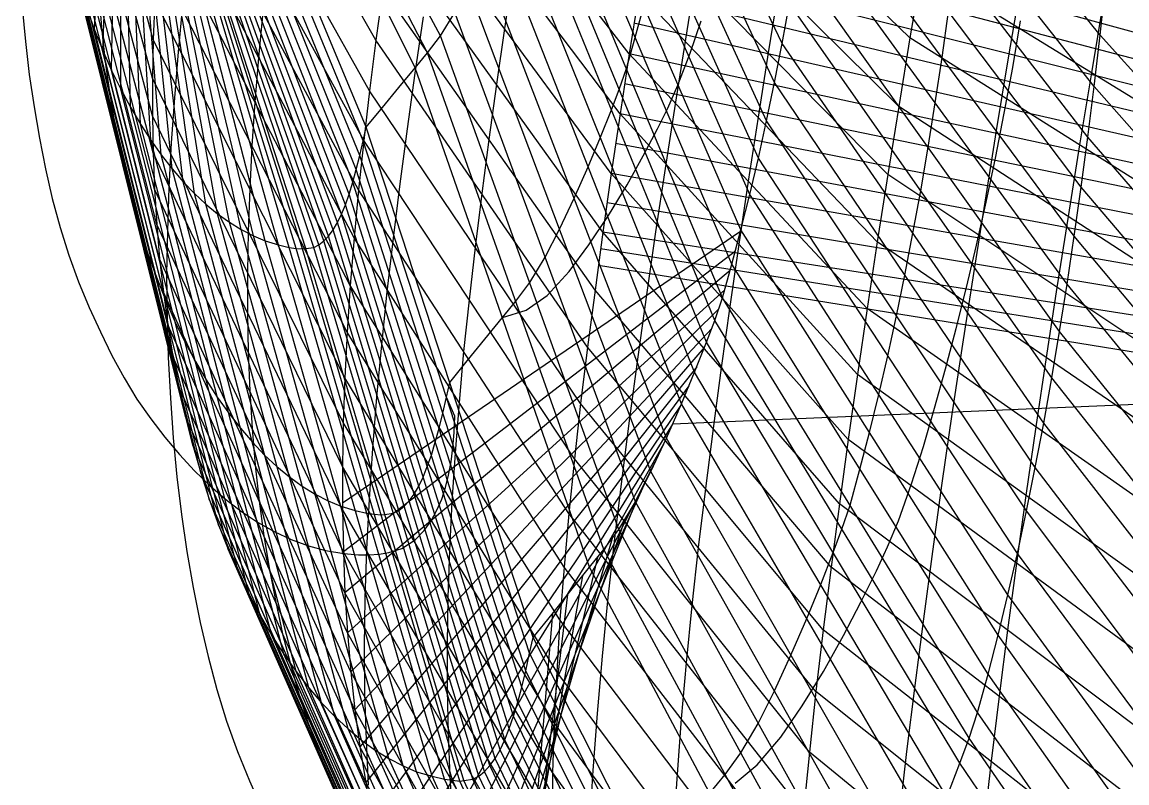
# Model space of a CAD drawing. Extents: x -530 to 530, y -2 to 255.
# Drawn here: x -528.98 to -499.99, y 137.28 to 157.24 of the extents above; entities that cross this region are included whole.
import ezdxf

# ---------------------------------------------------------------- set-up
doc = ezdxf.new("R2010")
doc.units = 0
doc.header["$MEASUREMENT"] = 0
doc.layers.add('default', color=7, linetype='Continuous')

msp = doc.modelspace()

# ---------------------------------------------------------------- linework, layer by layer
at = {"layer": 'default', "color": 3, "linetype": 'Continuous'}
for p, q in [((-517.995, 156.885, 304.155), (-526.211, 172.112, 319.959)), ((-518.335, 156.438, 304.079), (-526.257, 171.739, 319.975)), ((-518.662, 156.046, 304.002), (-526.297, 171.409, 319.99)), ((-509.03, 156.682, 292.472), (-514.264, 167.709, 304.527)), ((-509.231, 155.657, 292.476), (-514.44, 166.838, 304.538)), ((-509.44, 154.655, 292.476), (-514.623, 165.987, 304.545)), ((-500.691, 156.899, 279.878), (-507.687, 165.636, 292.277)), ((-509.655, 153.677, 292.471), (-514.811, 165.156, 304.549)), ((-500.849, 155.55, 279.915), (-507.831, 164.449, 292.316)), ((-509.88, 152.722, 292.461), (-515.007, 164.345, 304.548)), ((-510.112, 151.792, 292.446), (-515.21, 163.555, 304.544)), ((-501.014, 154.22, 279.947), (-507.981, 163.28, 292.351)), ((-510.351, 150.887, 292.426), (-515.418, 162.787, 304.536)), ((-501.187, 152.912, 279.974), (-508.139, 162.129, 292.382)), ((-510.598, 150.007, 292.402), (-515.634, 162.039, 304.524)), ((-510.801, 149.416, 292.371), (-515.81, 161.538, 304.506)), ((-511.021, 148.841, 292.333), (-516.001, 161.05, 304.482)), ((-501.367, 151.627, 279.996), (-508.303, 160.998, 292.408)), ((-511.33, 148.056, 292.278), (-516.27, 160.384, 304.446)), ((-485.304, 152.983, 252.238), (-512.399, 160.442, 256.312)), ((-501.556, 150.363, 280.013), (-508.474, 159.887, 292.431)), ((-511.674, 147.221, 292.213), (-516.57, 159.675, 304.403)), ((-485.319, 152.466, 252.27), (-512.535, 159.626, 256.308)), ((-512.07, 146.324, 292.133), (-516.914, 158.914, 304.35)), ((-500.691, 156.899, 279.878), (-500.464, 158.906, 279.819)), ((-485.335, 151.949, 252.302), (-512.665, 158.819, 256.306)), ((-501.752, 149.124, 280.025), (-508.652, 158.797, 292.449)), ((-512.481, 145.447, 292.046), (-517.271, 158.171, 304.292)), ((-485.35, 151.433, 252.334), (-512.795, 158.012, 256.304)), ((-509.03, 156.682, 292.472), (-508.837, 157.729, 292.463)), ((-501.956, 147.909, 280.031), (-508.837, 157.729, 292.463)), ((-517.995, 156.885, 304.155), (-517.619, 157.496, 304.231)), ((-512.882, 144.651, 291.956), (-517.619, 157.496, 304.231)), ((-485.368, 150.916, 252.364), (-512.92, 157.213, 256.304)), ((-518.335, 156.438, 304.079), (-517.995, 156.885, 304.155)), ((-513.315, 143.93, 291.849), (-517.995, 156.885, 304.155)), ((-500.849, 155.55, 279.915), (-500.691, 156.899, 279.878)), ((-493.538, 148.97, 266.684), (-500.691, 156.899, 279.878)), ((-509.231, 155.657, 292.476), (-509.03, 156.682, 292.472)), ((-502.169, 146.718, 280.032), (-509.03, 156.682, 292.472)), ((-518.662, 156.046, 304.002), (-518.335, 156.438, 304.079)), ((-513.707, 143.402, 291.741), (-518.335, 156.438, 304.079)), ((-485.389, 150.399, 252.393), (-513.045, 156.414, 256.304)), ((-514.085, 142.939, 291.634), (-518.662, 156.046, 304.002)), ((-485.411, 149.883, 252.421), (-513.166, 155.625, 256.306)), ((-509.44, 154.655, 292.476), (-509.231, 155.657, 292.476)), ((-502.391, 145.553, 280.026), (-509.231, 155.657, 292.476)), ((-501.014, 154.22, 279.947), (-500.849, 155.55, 279.915)), ((-493.708, 147.47, 266.716), (-500.849, 155.55, 279.915)), ((-485.432, 149.366, 252.45), (-513.286, 154.835, 256.307)), ((-509.655, 153.677, 292.471), (-509.44, 154.655, 292.476)), ((-502.621, 144.413, 280.015), (-509.44, 154.655, 292.476)), ((-485.453, 148.85, 252.478), (-513.401, 154.055, 256.311)), ((-501.187, 152.912, 279.974), (-501.014, 154.22, 279.947)), ((-493.885, 145.992, 266.744), (-501.014, 154.22, 279.947)), ((-509.88, 152.722, 292.461), (-509.655, 153.677, 292.471)), ((-502.859, 143.3, 279.998), (-509.655, 153.677, 292.471)), ((-485.474, 148.333, 252.507), (-513.516, 153.274, 256.315)), ((-501.367, 151.627, 279.996), (-501.187, 152.912, 279.974)), ((-494.071, 144.536, 266.765), (-501.187, 152.912, 279.974)), ((-485.496, 147.817, 252.535), (-513.625, 152.504, 256.321)), ((-510.112, 151.792, 292.446), (-509.88, 152.722, 292.461)), ((-503.107, 142.214, 279.975), (-509.88, 152.722, 292.461)), ((-485.528, 147.301, 252.557), (-513.734, 151.733, 256.326)), ((-510.351, 150.887, 292.426), (-510.112, 151.792, 292.446)), ((-503.364, 141.155, 279.946), (-510.112, 151.792, 292.446)), ((-501.556, 150.363, 280.013), (-501.367, 151.627, 279.996)), ((-494.265, 143.107, 266.78), (-501.367, 151.627, 279.996)), ((-485.57, 146.785, 252.574), (-513.794, 151.295, 256.331)), ((-485.612, 146.27, 252.59), (-513.854, 150.856, 256.335)), ((-510.598, 150.007, 292.402), (-510.351, 150.887, 292.426)), ((-503.628, 140.126, 279.911), (-510.351, 150.887, 292.426)), ((-501.752, 149.124, 280.025), (-501.556, 150.363, 280.013)), ((-494.467, 141.702, 266.789), (-501.556, 150.363, 280.013)), ((-510.801, 149.416, 292.371), (-510.598, 150.007, 292.402)), ((-503.902, 139.124, 279.87), (-510.598, 150.007, 292.402)), ((-511.021, 148.841, 292.333), (-510.801, 149.416, 292.371)), ((-504.126, 138.452, 279.825), (-510.801, 149.416, 292.371)), ((-501.956, 147.909, 280.031), (-501.752, 149.124, 280.025)), ((-494.678, 140.323, 266.791), (-501.752, 149.124, 280.025)), ((-511.33, 148.056, 292.278), (-511.021, 148.841, 292.333)), ((-504.37, 137.797, 279.77), (-511.021, 148.841, 292.333)), ((-511.674, 147.221, 292.213), (-511.33, 148.056, 292.278)), ((-504.713, 136.904, 279.69), (-511.33, 148.056, 292.278)), ((-502.169, 146.718, 280.032), (-501.956, 147.909, 280.031)), ((-494.898, 138.972, 266.787), (-501.956, 147.909, 280.031)), ((-512.07, 146.324, 292.133), (-511.674, 147.221, 292.213)), ((-505.094, 135.952, 279.598), (-511.674, 147.221, 292.213)), ((-502.391, 145.553, 280.026), (-502.169, 146.718, 280.032)), ((-495.127, 137.647, 266.776), (-502.169, 146.718, 280.032)), ((-512.481, 145.447, 292.046), (-512.07, 146.324, 292.133)), ((-505.534, 134.93, 279.486), (-512.07, 146.324, 292.133)), ((-502.621, 144.413, 280.015), (-502.391, 145.553, 280.026)), ((-495.367, 136.351, 266.758), (-502.391, 145.553, 280.026)), ((-512.882, 144.651, 291.956), (-512.481, 145.447, 292.046)), ((-505.99, 133.932, 279.365), (-512.481, 145.447, 292.046)), ((-513.315, 143.93, 291.849), (-512.882, 144.651, 291.956)), ((-506.434, 133.025, 279.242), (-512.882, 144.651, 291.956)), ((-502.859, 143.3, 279.998), (-502.621, 144.413, 280.015)), ((-495.615, 135.083, 266.733), (-502.621, 144.413, 280.015)), ((-513.707, 143.402, 291.741), (-513.315, 143.93, 291.849)), ((-506.915, 132.202, 279.096), (-513.315, 143.93, 291.849)), ((-514.085, 142.939, 291.634), (-513.707, 143.402, 291.741)), ((-507.351, 131.601, 278.953), (-513.707, 143.402, 291.741)), ((-503.107, 142.214, 279.975), (-502.859, 143.3, 279.998)), ((-495.871, 133.845, 266.702), (-502.859, 143.3, 279.998)), ((-507.771, 131.072, 278.811), (-514.085, 142.939, 291.634)), ((-503.364, 141.155, 279.946), (-503.107, 142.214, 279.975)), ((-496.139, 132.637, 266.662), (-503.107, 142.214, 279.975)), ((-503.628, 140.126, 279.911), (-503.364, 141.155, 279.946)), ((-496.416, 131.459, 266.616), (-503.364, 141.155, 279.946)), ((-503.902, 139.124, 279.87), (-503.628, 140.126, 279.911)), ((-496.701, 130.313, 266.563), (-503.628, 140.126, 279.911)), ((-504.126, 138.452, 279.825), (-503.902, 139.124, 279.87)), ((-496.997, 129.198, 266.502), (-503.902, 139.124, 279.87)), ((-504.37, 137.797, 279.77), (-504.126, 138.452, 279.825)), ((-497.239, 128.45, 266.439), (-504.126, 138.452, 279.825)), ((-504.713, 136.904, 279.69), (-504.37, 137.797, 279.77)), ((-497.502, 127.72, 266.364), (-504.37, 137.797, 279.77))]:
    msp.add_line(p, q, dxfattribs=at)
at = {"layer": 'default', "color": 5, "linetype": 'Continuous'}
for p, q in [((-527.077, 157.044, 301.162), (-526.261, 171.703, 319.977)), ((-526.858, 156.498, 301.277), (-526.312, 171.284, 319.995)), ((-526.627, 155.977, 301.394), (-526.361, 170.885, 320.013)), ((-526.384, 155.481, 301.512), (-526.407, 170.507, 320.03)), ((-526.132, 155.01, 301.632), (-526.45, 170.149, 320.046)), ((-525.87, 154.566, 301.753), (-526.491, 169.813, 320.061)), ((-520.026, 154.131, 303.706), (-526.491, 169.813, 320.061)), ((-525.6, 154.148, 301.875), (-526.53, 169.498, 320.074)), ((-520.115, 153.739, 303.707), (-526.53, 169.498, 320.074)), ((-525.322, 153.756, 301.997), (-526.566, 169.205, 320.087)), ((-520.206, 153.375, 303.706), (-526.566, 169.205, 320.087)), ((-525.038, 153.392, 302.119), (-526.599, 168.933, 320.1)), ((-520.299, 153.039, 303.702), (-526.599, 168.933, 320.1)), ((-524.451, 152.747, 302.362), (-526.657, 168.458, 320.121)), ((-520.493, 152.452, 303.685), (-526.657, 168.458, 320.121)), ((-524.747, 153.055, 302.241), (-526.629, 168.684, 320.111)), ((-520.395, 152.731, 303.695), (-526.629, 168.684, 320.111)), ((-524.15, 152.467, 302.483), (-526.682, 168.254, 320.13)), ((-520.596, 152.202, 303.671), (-526.682, 168.254, 320.13)), ((-525.534, 156.789, 286.194), (-528.53, 167.889, 299.831)), ((-523.535, 151.993, 302.722), (-526.723, 167.915, 320.145)), ((-520.815, 151.79, 303.631), (-526.723, 167.915, 320.145)), ((-523.845, 152.215, 302.603), (-526.704, 168.073, 320.138)), ((-520.703, 151.981, 303.653), (-526.704, 168.073, 320.138)), ((-522.6, 151.504, 303.068), (-526.763, 167.584, 320.159)), ((-521.186, 151.399, 303.54), (-526.763, 167.584, 320.159)), ((-522.903, 151.636, 302.958), (-526.753, 167.67, 320.155)), ((-521.056, 151.499, 303.575), (-526.753, 167.67, 320.155)), ((-523.224, 151.8, 302.84), (-526.739, 167.781, 320.151)), ((-520.933, 151.629, 303.605), (-526.739, 167.781, 320.151)), ((-521.787, 151.306, 303.35), (-526.777, 167.475, 320.164)), ((-521.619, 151.29, 303.407), (-526.777, 167.472, 320.164)), ((-521.965, 151.332, 303.29), (-526.776, 167.485, 320.164)), ((-521.526, 151.299, 303.437), (-526.776, 167.485, 320.164)), ((-522.247, 151.4, 303.192), (-526.771, 167.522, 320.162)), ((-521.324, 151.331, 303.5), (-526.771, 167.522, 320.162)), ((-525.555, 155.773, 286.266), (-528.55, 167.025, 299.892)), ((-525.556, 154.78, 286.344), (-528.553, 166.181, 299.958)), ((-519.69, 156.772, 271.575), (-524.748, 165.623, 285.797)), ((-525.538, 153.809, 286.427), (-528.539, 165.354, 300.028)), ((-525.501, 152.86, 286.516), (-528.509, 164.547, 300.101)), ((-519.859, 155.443, 271.606), (-524.902, 164.454, 285.831)), ((-525.444, 151.935, 286.611), (-528.462, 163.759, 300.179)), ((-513.045, 156.414, 256.304), (-518.675, 163.697, 271.475)), ((-520.012, 154.134, 271.642), (-525.041, 163.302, 285.869)), ((-525.366, 151.031, 286.711), (-528.397, 162.991, 300.26)), ((-505.678, 156.835, 240.318), (-511.984, 162.905, 256.326)), ((-525.269, 150.153, 286.817), (-528.315, 162.243, 300.346)), ((-520.149, 152.845, 271.683), (-525.166, 162.169, 285.911)), ((-513.286, 154.835, 256.307), (-518.899, 162.277, 271.489)), ((-525.153, 149.3, 286.929), (-528.216, 161.517, 300.436)), ((-505.974, 155.031, 240.292), (-512.264, 161.258, 256.316)), ((-520.266, 151.578, 271.731), (-525.274, 161.054, 285.957)), ((-525.017, 148.471, 287.046), (-528.1, 160.811, 300.53)), ((-513.516, 153.274, 256.315), (-519.112, 160.874, 271.506)), ((-524.862, 147.667, 287.168), (-527.968, 160.127, 300.627)), ((-520.366, 150.332, 271.786), (-525.366, 159.958, 286.009)), ((-524.688, 146.89, 287.295), (-527.82, 159.464, 300.728)), ((-513.734, 151.733, 256.326), (-519.315, 159.488, 271.526)), ((-506.26, 153.245, 240.269), (-512.535, 159.626, 256.308)), ((-520.446, 149.108, 271.847), (-525.439, 158.881, 286.066)), ((-524.497, 146.139, 287.427), (-527.655, 158.824, 300.832)), ((-505.373, 158.656, 240.349), (-505.678, 156.835, 240.318)), ((-496.464, 153.172, 224.626), (-505.373, 158.656, 240.349)), ((-524.288, 145.415, 287.563), (-527.476, 158.207, 300.939)), ((-519.508, 158.12, 271.549), (-519.69, 156.772, 271.575)), ((-513.942, 150.212, 256.342), (-519.508, 158.12, 271.549)), ((-512.795, 158.012, 256.304), (-513.045, 156.414, 256.304)), ((-506.535, 151.477, 240.251), (-512.795, 158.012, 256.304)), ((-525.496, 157.824, 286.127), (-525.534, 156.789, 286.194)), ((-520.508, 147.907, 271.914), (-525.496, 157.824, 286.127)), ((-527.283, 157.614, 301.049), (-527.077, 157.044, 301.162)), ((-524.063, 144.719, 287.704), (-527.283, 157.614, 301.049)), ((-527.077, 157.044, 301.162), (-526.858, 156.498, 301.277)), ((-523.823, 144.05, 287.848), (-527.077, 157.044, 301.162)), ((-505.678, 156.835, 240.318), (-505.974, 155.031, 240.292)), ((-496.781, 151.203, 224.574), (-505.678, 156.835, 240.318)), ((-525.534, 156.789, 286.194), (-525.555, 155.773, 286.266)), ((-520.548, 146.731, 271.989), (-525.534, 156.789, 286.194)), ((-519.69, 156.772, 271.575), (-519.859, 155.443, 271.606)), ((-514.137, 148.713, 256.362), (-519.69, 156.772, 271.575)), ((-526.858, 156.498, 301.277), (-526.627, 155.977, 301.394)), ((-523.567, 143.41, 287.995), (-526.858, 156.498, 301.277)), ((-513.045, 156.414, 256.304), (-513.286, 154.835, 256.307)), ((-506.8, 149.727, 240.238), (-513.045, 156.414, 256.304)), ((-526.627, 155.977, 301.394), (-526.384, 155.481, 301.512)), ((-523.298, 142.799, 288.145), (-526.627, 155.977, 301.394)), ((-525.555, 155.773, 286.266), (-525.556, 154.78, 286.344)), ((-520.569, 145.577, 272.071), (-525.555, 155.773, 286.266)), ((-526.384, 155.481, 301.512), (-526.132, 155.01, 301.632)), ((-523.017, 142.218, 288.298), (-526.384, 155.481, 301.512)), ((-519.859, 155.443, 271.606), (-520.012, 154.134, 271.642)), ((-514.319, 147.235, 256.387), (-519.859, 155.443, 271.606)), ((-526.132, 155.01, 301.632), (-525.87, 154.566, 301.753)), ((-522.724, 141.666, 288.453), (-526.132, 155.01, 301.632)), ((-513.286, 154.835, 256.307), (-513.516, 153.274, 256.315)), ((-507.055, 147.999, 240.229), (-513.286, 154.835, 256.307)), ((-505.974, 155.031, 240.292), (-506.26, 153.245, 240.269)), ((-497.089, 149.251, 224.527), (-505.974, 155.031, 240.292)), ((-525.87, 154.566, 301.753), (-525.6, 154.148, 301.875)), ((-522.42, 141.146, 288.609), (-525.87, 154.566, 301.753)), ((-525.556, 154.78, 286.344), (-525.538, 153.809, 286.427)), ((-520.568, 144.449, 272.16), (-525.556, 154.78, 286.344)), ((-520.026, 154.131, 303.706), (-519.944, 154.483, 303.705)), ((-525.6, 154.148, 301.875), (-525.322, 153.756, 301.997)), ((-522.106, 140.657, 288.767), (-525.6, 154.148, 301.875)), ((-520.012, 154.134, 271.642), (-520.149, 152.845, 271.683)), ((-520.115, 153.739, 303.707), (-520.026, 154.131, 303.706)), ((-515.657, 140.677, 291.215), (-520.026, 154.131, 303.706)), ((-514.483, 145.779, 256.419), (-520.012, 154.134, 271.642)), ((-525.538, 153.809, 286.427), (-525.501, 152.86, 286.516)), ((-520.546, 143.345, 272.256), (-525.538, 153.809, 286.427)), ((-525.322, 153.756, 301.997), (-525.038, 153.392, 302.119)), ((-521.783, 140.198, 288.925), (-525.322, 153.756, 301.997)), ((-520.206, 153.375, 303.706), (-520.115, 153.739, 303.707)), ((-515.759, 140.217, 291.212), (-520.115, 153.739, 303.707)), ((-525.038, 153.392, 302.119), (-524.747, 153.055, 302.241)), ((-521.454, 139.772, 289.084), (-525.038, 153.392, 302.119)), ((-520.299, 153.039, 303.702), (-520.206, 153.375, 303.706)), ((-515.863, 139.788, 291.207), (-520.206, 153.375, 303.706)), ((-513.516, 153.274, 256.315), (-513.734, 151.733, 256.326)), ((-507.298, 146.29, 240.225), (-513.516, 153.274, 256.315)), ((-506.26, 153.245, 240.269), (-506.535, 151.477, 240.251)), ((-497.386, 147.319, 224.485), (-506.26, 153.245, 240.269)), ((-525.501, 152.86, 286.516), (-525.444, 151.935, 286.611)), ((-520.503, 142.267, 272.36), (-525.501, 152.86, 286.516)), ((-524.747, 153.055, 302.241), (-524.451, 152.747, 302.362)), ((-521.116, 139.378, 289.244), (-524.747, 153.055, 302.241)), ((-520.395, 152.731, 303.695), (-520.299, 153.039, 303.702)), ((-515.97, 139.392, 291.197), (-520.299, 153.039, 303.702)), ((-520.149, 152.845, 271.683), (-520.266, 151.578, 271.731)), ((-514.63, 144.346, 256.458), (-520.149, 152.845, 271.683)), ((-524.451, 152.747, 302.362), (-524.15, 152.467, 302.483)), ((-520.772, 139.018, 289.402), (-524.451, 152.747, 302.362)), ((-520.493, 152.452, 303.685), (-520.395, 152.731, 303.695)), ((-516.08, 139.029, 291.184), (-520.395, 152.731, 303.695)), ((-524.15, 152.467, 302.483), (-523.845, 152.215, 302.603)), ((-520.423, 138.691, 289.561), (-524.15, 152.467, 302.483)), ((-523.845, 152.215, 302.603), (-523.535, 151.993, 302.722)), ((-520.069, 138.397, 289.718), (-523.845, 152.215, 302.603)), ((-520.703, 151.981, 303.653), (-520.596, 152.202, 303.671)), ((-520.596, 152.202, 303.671), (-520.493, 152.452, 303.685)), ((-516.311, 138.406, 291.146), (-520.596, 152.202, 303.671)), ((-516.193, 138.701, 291.167), (-520.493, 152.452, 303.685)), ((-525.444, 151.935, 286.611), (-525.366, 151.031, 286.711)), ((-520.438, 141.217, 272.471), (-525.444, 151.935, 286.611)), ((-523.535, 151.993, 302.722), (-523.224, 151.8, 302.84)), ((-519.711, 138.138, 289.875), (-523.535, 151.993, 302.722)), ((-520.815, 151.79, 303.631), (-520.703, 151.981, 303.653)), ((-516.434, 138.145, 291.119), (-520.703, 151.981, 303.653)), ((-523.224, 151.8, 302.84), (-522.903, 151.636, 302.958)), ((-519.35, 137.913, 290.03), (-523.224, 151.8, 302.84)), ((-522.903, 151.636, 302.958), (-522.6, 151.504, 303.068)), ((-518.979, 137.724, 290.186), (-522.903, 151.636, 302.958)), ((-521.056, 151.499, 303.575), (-520.933, 151.629, 303.605)), ((-520.933, 151.629, 303.605), (-520.815, 151.79, 303.631)), ((-516.699, 137.73, 291.051), (-520.933, 151.629, 303.605)), ((-516.563, 137.92, 291.088), (-520.815, 151.79, 303.631)), ((-513.734, 151.733, 256.326), (-513.942, 150.212, 256.342)), ((-507.528, 144.603, 240.226), (-513.734, 151.733, 256.326)), ((-522.6, 151.504, 303.068), (-522.247, 151.4, 303.192)), ((-518.627, 137.571, 290.331), (-522.6, 151.504, 303.068)), ((-522.247, 151.4, 303.192), (-521.965, 151.332, 303.29)), ((-518.219, 137.451, 290.496), (-522.247, 151.4, 303.192)), ((-521.965, 151.332, 303.29), (-521.787, 151.306, 303.35)), ((-517.892, 137.373, 290.626), (-521.965, 151.332, 303.29)), ((-521.526, 151.299, 303.437), (-521.324, 151.331, 303.5)), ((-521.324, 151.331, 303.5), (-521.186, 151.399, 303.54)), ((-517.151, 137.377, 290.907), (-521.324, 151.331, 303.5)), ((-521.186, 151.399, 303.54), (-521.056, 151.499, 303.575)), ((-516.991, 137.457, 290.962), (-521.186, 151.399, 303.54)), ((-516.842, 137.576, 291.009), (-521.056, 151.499, 303.575)), ((-520.266, 151.578, 271.731), (-520.366, 150.332, 271.786)), ((-514.756, 142.938, 256.505), (-520.266, 151.578, 271.731)), ((-506.535, 151.477, 240.251), (-506.8, 149.727, 240.238)), ((-497.673, 145.406, 224.448), (-506.535, 151.477, 240.251)), ((-521.787, 151.306, 303.35), (-521.619, 151.29, 303.407)), ((-517.686, 137.344, 290.707), (-521.787, 151.306, 303.35)), ((-521.619, 151.29, 303.407), (-521.526, 151.299, 303.437)), ((-517.492, 137.326, 290.782), (-521.619, 151.29, 303.407)), ((-517.384, 137.337, 290.822), (-521.526, 151.299, 303.437)), ((-525.366, 151.031, 286.711), (-525.269, 150.153, 286.817)), ((-520.35, 140.191, 272.59), (-525.366, 151.031, 286.711)), ((-520.366, 150.332, 271.786), (-520.446, 149.108, 271.847)), ((-514.862, 141.552, 256.561), (-520.366, 150.332, 271.786)), ((-513.942, 150.212, 256.342), (-514.137, 148.713, 256.362)), ((-507.748, 142.937, 240.232), (-513.942, 150.212, 256.342)), ((-525.269, 150.153, 286.817), (-525.153, 149.3, 286.929)), ((-520.24, 139.194, 272.717), (-525.269, 150.153, 286.817)), ((-506.8, 149.727, 240.238), (-507.055, 147.999, 240.229)), ((-497.948, 143.513, 224.418), (-506.8, 149.727, 240.238)), ((-525.153, 149.3, 286.929), (-525.017, 148.471, 287.046)), ((-520.109, 138.225, 272.85), (-525.153, 149.3, 286.929)), ((-520.446, 149.108, 271.847), (-520.508, 147.907, 271.914)), ((-514.947, 140.192, 256.625), (-520.446, 149.108, 271.847)), ((-525.017, 148.471, 287.046), (-524.862, 147.667, 287.168)), ((-519.956, 137.284, 272.991), (-525.017, 148.471, 287.046)), ((-514.137, 148.713, 256.362), (-514.319, 147.235, 256.387)), ((-507.954, 141.295, 240.244), (-514.137, 148.713, 256.362)), ((-520.508, 147.907, 271.914), (-520.548, 146.731, 271.989)), ((-515.013, 138.857, 256.697), (-520.508, 147.907, 271.914)), ((-507.055, 147.999, 240.229), (-507.298, 146.29, 240.225)), ((-498.213, 141.643, 224.392), (-507.055, 147.999, 240.229)), ((-524.862, 147.667, 287.168), (-524.688, 146.89, 287.295)), ((-519.781, 136.373, 273.139), (-524.862, 147.667, 287.168)), ((-514.319, 147.235, 256.387), (-514.483, 145.779, 256.419)), ((-508.145, 139.677, 240.262), (-514.319, 147.235, 256.387)), ((-524.688, 146.89, 287.295), (-524.497, 146.139, 287.427)), ((-519.587, 135.491, 273.294), (-524.688, 146.89, 287.295)), ((-520.548, 146.731, 271.989), (-520.569, 145.577, 272.071)), ((-515.055, 137.549, 256.779), (-520.548, 146.731, 271.989)), ((-524.497, 146.139, 287.427), (-524.288, 145.415, 287.563)), ((-519.371, 134.639, 273.455), (-524.497, 146.139, 287.427)), ((-507.298, 146.29, 240.225), (-507.528, 144.603, 240.226)), ((-498.465, 139.794, 224.373), (-507.298, 146.29, 240.225)), ((-520.569, 145.577, 272.071), (-520.568, 144.449, 272.16)), ((-515.076, 136.267, 256.869), (-520.569, 145.577, 272.071)), ((-514.483, 145.779, 256.419), (-514.63, 144.346, 256.458)), ((-508.318, 138.084, 240.288), (-514.483, 145.779, 256.419)), ((-524.288, 145.415, 287.563), (-524.063, 144.719, 287.704)), ((-519.137, 133.817, 273.622), (-524.288, 145.415, 287.563)), ((-524.063, 144.719, 287.704), (-523.823, 144.05, 287.848)), ((-518.886, 133.028, 273.794), (-524.063, 144.719, 287.704)), ((-520.568, 144.449, 272.16), (-520.546, 143.345, 272.256)), ((-515.074, 135.013, 256.969), (-520.568, 144.449, 272.16)), ((-507.528, 144.603, 240.226), (-507.748, 142.937, 240.232)), ((-498.705, 137.97, 224.36), (-507.528, 144.603, 240.226)), ((-514.63, 144.346, 256.458), (-514.756, 142.938, 256.505)), ((-508.473, 136.515, 240.324), (-514.63, 144.346, 256.458)), ((-523.823, 144.05, 287.848), (-523.567, 143.41, 287.995)), ((-518.617, 132.27, 273.971), (-523.823, 144.05, 287.848)), ((-523.567, 143.41, 287.995), (-523.298, 142.799, 288.145)), ((-518.331, 131.545, 274.153), (-523.567, 143.41, 287.995)), ((-520.546, 143.345, 272.256), (-520.503, 142.267, 272.36)), ((-515.049, 133.787, 257.078), (-520.546, 143.345, 272.256)), ((-514.756, 142.938, 256.505), (-514.862, 141.552, 256.561)), ((-508.606, 134.974, 240.369), (-514.756, 142.938, 256.505)), ((-507.748, 142.937, 240.232), (-507.954, 141.295, 240.244)), ((-498.933, 136.167, 224.353), (-507.748, 142.937, 240.232)), ((-523.298, 142.799, 288.145), (-523.017, 142.218, 288.298)), ((-518.031, 130.852, 274.339), (-523.298, 142.799, 288.145)), ((-523.017, 142.218, 288.298), (-522.724, 141.666, 288.453)), ((-517.716, 130.194, 274.529), (-523.017, 142.218, 288.298)), ((-520.503, 142.267, 272.36), (-520.438, 141.217, 272.471)), ((-515.001, 132.59, 257.196), (-520.503, 142.267, 272.36)), ((-522.724, 141.666, 288.453), (-522.42, 141.146, 288.609)), ((-517.388, 129.569, 274.721), (-522.724, 141.666, 288.453)), ((-514.862, 141.552, 256.561), (-514.947, 140.192, 256.625)), ((-508.718, 133.457, 240.425), (-514.862, 141.552, 256.561)), ((-520.438, 141.217, 272.471), (-520.35, 140.191, 272.59)), ((-514.928, 131.422, 257.324), (-520.438, 141.217, 272.471)), ((-507.954, 141.295, 240.244), (-508.145, 139.677, 240.262)), ((-499.147, 134.392, 224.353), (-507.954, 141.295, 240.244)), ((-522.42, 141.146, 288.609), (-522.106, 140.657, 288.767)), ((-517.049, 128.98, 274.916), (-522.42, 141.146, 288.609)), ((-515.657, 140.677, 291.215), (-515.563, 141.092, 291.218)), ((-522.106, 140.657, 288.767), (-521.783, 140.198, 288.925)), ((-516.698, 128.426, 275.113), (-522.106, 140.657, 288.767)), ((-515.759, 140.217, 291.212), (-515.657, 140.677, 291.215)), ((-509.517, 128.492, 278.25), (-515.657, 140.677, 291.215)), ((-521.783, 140.198, 288.925), (-521.454, 139.772, 289.084)), ((-516.338, 127.908, 275.311), (-521.783, 140.198, 288.925)), ((-520.35, 140.191, 272.59), (-520.24, 139.194, 272.717)), ((-514.831, 130.283, 257.462), (-520.35, 140.191, 272.59)), ((-515.863, 139.788, 291.207), (-515.759, 140.217, 291.212)), ((-509.63, 127.968, 278.242), (-515.759, 140.217, 291.212)), ((-514.947, 140.192, 256.625), (-515.013, 138.857, 256.697)), ((-508.807, 131.968, 240.491), (-514.947, 140.192, 256.625)), ((-521.454, 139.772, 289.084), (-521.116, 139.378, 289.244)), ((-515.97, 127.425, 275.51), (-521.454, 139.772, 289.084)), ((-515.97, 139.392, 291.197), (-515.863, 139.788, 291.207)), ((-509.744, 127.48, 278.23), (-515.863, 139.788, 291.207)), ((-508.145, 139.677, 240.262), (-508.318, 138.084, 240.288)), ((-499.346, 132.642, 224.361), (-508.145, 139.677, 240.262)), ((-521.116, 139.378, 289.244), (-520.772, 139.018, 289.402)), ((-515.593, 126.98, 275.71), (-521.116, 139.378, 289.244)), ((-520.24, 139.194, 272.717), (-520.109, 138.225, 272.85)), ((-514.711, 129.176, 257.61), (-520.24, 139.194, 272.717)), ((-516.08, 139.029, 291.184), (-515.97, 139.392, 291.197)), ((-509.862, 127.029, 278.214), (-515.97, 139.392, 291.197)), ((-520.772, 139.018, 289.402), (-520.423, 138.691, 289.561)), ((-515.21, 126.573, 275.91), (-520.772, 139.018, 289.402)), ((-516.193, 138.701, 291.167), (-516.08, 139.029, 291.184)), ((-509.984, 126.617, 278.193), (-516.08, 139.029, 291.184)), ((-520.423, 138.691, 289.561), (-520.069, 138.397, 289.718)), ((-514.821, 126.204, 276.109), (-520.423, 138.691, 289.561)), ((-516.311, 138.406, 291.146), (-516.193, 138.701, 291.167)), ((-510.11, 126.243, 278.167), (-516.193, 138.701, 291.167)), ((-515.013, 138.857, 256.697), (-515.055, 137.549, 256.779)), ((-508.875, 130.508, 240.567), (-515.013, 138.857, 256.697)), ((-520.069, 138.397, 289.718), (-519.711, 138.138, 289.875)), ((-514.426, 125.872, 276.308), (-520.069, 138.397, 289.718)), ((-516.434, 138.145, 291.119), (-516.311, 138.406, 291.146)), ((-510.24, 125.907, 278.136), (-516.311, 138.406, 291.146)), ((-520.109, 138.225, 272.85), (-519.956, 137.284, 272.991)), ((-514.567, 128.1, 257.766), (-520.109, 138.225, 272.85)), ((-519.711, 138.138, 289.875), (-519.35, 137.913, 290.03)), ((-514.026, 125.581, 276.506), (-519.711, 138.138, 289.875)), ((-516.563, 137.92, 291.088), (-516.434, 138.145, 291.119)), ((-510.377, 125.61, 278.1), (-516.434, 138.145, 291.119)), ((-508.318, 138.084, 240.288), (-508.473, 136.515, 240.324)), ((-499.525, 130.919, 224.38), (-508.318, 138.084, 240.288)), ((-519.35, 137.913, 290.03), (-518.979, 137.724, 290.186)), ((-513.624, 125.328, 276.702), (-519.35, 137.913, 290.03)), ((-518.979, 137.724, 290.186), (-518.627, 137.571, 290.331)), ((-513.21, 125.115, 276.899), (-518.979, 137.724, 290.186)), ((-516.842, 137.576, 291.009), (-516.699, 137.73, 291.051)), ((-516.699, 137.73, 291.051), (-516.563, 137.92, 291.088)), ((-510.671, 125.136, 278.009), (-516.699, 137.73, 291.051)), ((-510.52, 125.354, 278.058), (-516.563, 137.92, 291.088)), ((-518.627, 137.571, 290.331), (-518.219, 137.451, 290.496)), ((-512.818, 124.943, 277.084), (-518.627, 137.571, 290.331)), ((-518.219, 137.451, 290.496), (-517.892, 137.373, 290.626)), ((-512.363, 124.81, 277.294), (-518.219, 137.451, 290.496)), ((-517.151, 137.377, 290.907), (-516.991, 137.457, 290.962)), ((-516.991, 137.457, 290.962), (-516.842, 137.576, 291.009)), ((-510.996, 124.825, 277.891), (-516.991, 137.457, 290.962)), ((-510.83, 124.961, 277.953), (-516.842, 137.576, 291.009)), ((-515.055, 137.549, 256.779), (-515.076, 136.267, 256.869)), ((-508.918, 129.077, 240.655), (-515.055, 137.549, 256.779)), ((-519.956, 137.284, 272.991), (-519.781, 136.373, 273.139)), ((-514.4, 127.055, 257.933), (-519.956, 137.284, 272.991)), ((-517.892, 137.373, 290.626), (-517.686, 137.344, 290.707)), ((-511.999, 124.723, 277.46), (-517.892, 137.373, 290.626)), ((-517.686, 137.344, 290.707), (-517.492, 137.326, 290.782)), ((-511.77, 124.691, 277.563), (-517.686, 137.344, 290.707)), ((-517.492, 137.326, 290.782), (-517.384, 137.337, 290.822)), ((-511.553, 124.673, 277.659), (-517.492, 137.326, 290.782)), ((-517.384, 137.337, 290.822), (-517.151, 137.377, 290.907)), ((-511.433, 124.686, 277.71), (-517.384, 137.337, 290.822)), ((-511.174, 124.733, 277.82), (-517.151, 137.377, 290.907))]:
    msp.add_line(p, q, dxfattribs=at)
at = {"layer": 'default', "color": 1, "linetype": 'Continuous'}
for p, q in [((-519.944, 154.483, 303.705), (-526.457, 170.097, 320.048)), ((-519.089, 155.525, 303.903), (-518.662, 156.046, 304.002)), ((-519.517, 155.004, 303.804), (-519.089, 155.525, 303.903)), ((-519.944, 154.483, 303.705), (-519.517, 155.004, 303.804)), ((-515.563, 141.092, 291.218), (-519.944, 154.483, 303.705)), ((-514.578, 142.323, 291.495), (-514.085, 142.939, 291.634)), ((-515.07, 141.708, 291.357), (-514.578, 142.323, 291.495)), ((-515.563, 141.092, 291.218), (-515.07, 141.708, 291.357)), ((-509.413, 128.964, 278.258), (-515.563, 141.092, 291.218))]:
    msp.add_line(p, q, dxfattribs=at)
at = {"layer": 'default', "color": 7, "linetype": 'Continuous'}
for p, q in [((-516.092, 158.556, 263.898), (-516.314, 157.074, 263.91)), ((-509.119, 158.144, 248.304), (-509.397, 156.436, 248.289)), ((-526.953, 157.847, 293.395), (-526.882, 157.011, 293.486)), ((-500.598, 157.823, 232.534), (-500.918, 155.914, 232.488)), ((-522.657, 157.507, 278.797), (-522.77, 156.316, 278.844)), ((-512.885, 156.837, 298.481), (-512.661, 157.673, 298.495)), ((-504.835, 156.313, 286.202), (-504.663, 157.52, 286.178)), ((-526.882, 157.011, 293.486), (-526.792, 156.198, 293.582)), ((-516.314, 157.074, 263.91), (-516.525, 155.611, 263.926)), ((-513.116, 156.023, 298.463), (-512.885, 156.837, 298.481)), ((-522.77, 156.316, 278.844), (-522.866, 155.145, 278.897)), ((-509.397, 156.436, 248.289), (-509.665, 154.745, 248.278)), ((-505.015, 155.125, 286.222), (-504.835, 156.313, 286.202)), ((-526.792, 156.198, 293.582), (-526.684, 155.408, 293.682)), ((-513.306, 155.477, 298.439), (-513.116, 156.023, 298.463)), ((-500.918, 155.914, 232.488), (-501.23, 154.019, 232.446)), ((-526.684, 155.408, 293.682), (-526.559, 154.641, 293.788)), ((-516.525, 155.611, 263.926), (-516.725, 154.166, 263.945)), ((-513.511, 154.945, 298.407), (-513.306, 155.477, 298.439)), ((-522.866, 155.145, 278.897), (-522.943, 153.994, 278.956)), ((-505.202, 153.96, 286.237), (-505.015, 155.125, 286.222)), ((-513.8, 154.22, 298.362), (-513.511, 154.945, 298.407)), ((-526.559, 154.641, 293.788), (-526.415, 153.897, 293.897)), ((-509.665, 154.745, 248.278), (-509.923, 153.071, 248.271)), ((-522.943, 153.994, 278.956), (-523.002, 152.866, 279.021)), ((-516.725, 154.166, 263.945), (-516.914, 152.742, 263.968)), ((-514.122, 153.448, 298.308), (-513.8, 154.22, 298.362)), ((-505.396, 152.819, 286.247), (-505.202, 153.96, 286.237)), ((-501.23, 154.019, 232.446), (-501.531, 152.141, 232.409)), ((-526.415, 153.897, 293.897), (-526.254, 153.177, 294.011)), ((-514.492, 152.619, 298.242), (-514.122, 153.448, 298.308)), ((-526.254, 153.177, 294.011), (-526.076, 152.482, 294.13)), ((-509.923, 153.071, 248.271), (-510.171, 151.417, 248.268)), ((-523.002, 152.866, 279.021), (-523.041, 151.76, 279.092)), ((-505.599, 151.7, 286.252), (-505.396, 152.819, 286.247)), ((-516.914, 152.742, 263.968), (-517.089, 151.339, 263.996)), ((-514.876, 151.809, 298.169), (-514.492, 152.619, 298.242)), ((-526.076, 152.482, 294.13), (-525.882, 151.811, 294.251)), ((-501.531, 152.141, 232.409), (-501.823, 150.282, 232.377)), ((-525.882, 151.811, 294.251), (-525.673, 151.166, 294.377)), ((-523.041, 151.76, 279.092), (-523.062, 150.675, 279.169)), ((-515.25, 151.073, 298.094), (-514.876, 151.809, 298.169)), ((-505.811, 150.605, 286.251), (-505.599, 151.7, 286.252)), ((-517.089, 151.339, 263.996), (-517.247, 149.957, 264.03)), ((-510.171, 151.417, 248.268), (-510.407, 149.782, 248.27)), ((-525.673, 151.166, 294.377), (-525.45, 150.547, 294.505)), ((-515.655, 150.407, 298.002), (-515.25, 151.073, 298.094)), ((-525.45, 150.547, 294.505), (-525.212, 149.954, 294.636)), ((-523.062, 150.675, 279.169), (-523.062, 149.614, 279.252)), ((-506.03, 149.534, 286.245), (-505.811, 150.605, 286.251)), ((-516.021, 149.92, 297.91), (-515.655, 150.407, 298.002)), ((-501.823, 150.282, 232.377), (-502.104, 148.442, 232.35)), ((-525.212, 149.954, 294.636), (-524.963, 149.388, 294.77)), ((-517.247, 149.957, 264.03), (-517.389, 148.596, 264.071)), ((-516.374, 149.493, 297.818), (-516.021, 149.92, 297.91)), ((-523.062, 149.614, 279.252), (-523.042, 148.577, 279.342)), ((-510.407, 149.782, 248.27), (-510.631, 148.168, 248.276)), ((-524.963, 149.388, 294.77), (-524.701, 148.85, 294.905)), ((-516.834, 148.924, 297.699), (-516.374, 149.493, 297.818)), ((-506.257, 148.488, 286.235), (-506.03, 149.534, 286.245)), ((-524.701, 148.85, 294.905), (-524.428, 148.338, 295.042)), ((-517.293, 148.356, 297.58), (-516.834, 148.924, 297.699)), ((-523.042, 148.577, 279.342), (-523.002, 147.564, 279.438)), ((-517.389, 148.596, 264.071), (-517.511, 147.258, 264.118)), ((-506.493, 147.468, 286.218), (-506.257, 148.488, 286.235)), ((-502.104, 148.442, 232.35), (-502.374, 146.62, 232.328)), ((-524.428, 148.338, 295.042), (-524.145, 147.856, 295.181)), ((-517.753, 147.787, 297.462), (-517.293, 148.356, 297.58)), ((-510.631, 148.168, 248.276), (-510.845, 146.574, 248.287)), ((-524.145, 147.856, 295.181), (-523.853, 147.402, 295.321)), ((-523.002, 147.564, 279.438), (-522.941, 146.576, 279.541)), ((-517.842, 147.404, 297.46), (-517.753, 147.787, 297.462)), ((-523.853, 147.402, 295.321), (-523.553, 146.977, 295.461)), ((-517.937, 146.978, 297.46), (-517.842, 147.404, 297.46)), ((-506.738, 146.474, 286.196), (-506.493, 147.468, 286.218)), ((-523.553, 146.977, 295.461), (-523.246, 146.582, 295.602)), ((-518.034, 146.582, 297.456), (-517.937, 146.978, 297.46)), ((-517.511, 147.258, 264.118), (-517.614, 145.942, 264.173)), ((-523.246, 146.582, 295.602), (-522.932, 146.217, 295.742)), ((-522.941, 146.576, 279.541), (-522.858, 145.611, 279.651)), ((-518.134, 146.215, 297.45), (-518.034, 146.582, 297.456)), ((-510.845, 146.574, 248.287), (-511.046, 145.004, 248.303)), ((-506.99, 145.507, 286.169), (-506.738, 146.474, 286.196)), ((-502.374, 146.62, 232.328), (-502.634, 144.821, 232.31)), ((-522.932, 146.217, 295.742), (-522.612, 145.882, 295.882)), ((-518.237, 145.88, 297.44), (-518.134, 146.215, 297.45)), ((-522.612, 145.882, 295.882), (-522.287, 145.579, 296.022)), ((-518.343, 145.576, 297.426), (-518.237, 145.88, 297.44)), ((-517.614, 145.942, 264.173), (-517.697, 144.65, 264.236)), ((-522.858, 145.611, 279.651), (-522.755, 144.674, 279.767)), ((-522.287, 145.579, 296.022), (-521.957, 145.306, 296.161)), ((-518.453, 145.304, 297.408), (-518.343, 145.576, 297.426)), ((-521.957, 145.306, 296.161), (-521.623, 145.066, 296.299)), ((-518.568, 145.063, 297.386), (-518.453, 145.304, 297.408)), ((-507.25, 144.565, 286.136), (-506.99, 145.507, 286.169)), ((-521.623, 145.066, 296.299), (-521.287, 144.856, 296.435)), ((-518.689, 144.855, 297.36), (-518.568, 145.063, 297.386)), ((-511.046, 145.004, 248.303), (-511.232, 143.456, 248.324)), ((-522.755, 144.674, 279.767), (-522.631, 143.763, 279.89)), ((-521.287, 144.856, 296.435), (-520.941, 144.68, 296.572)), ((-520.941, 144.68, 296.572), (-520.613, 144.538, 296.7)), ((-518.949, 144.537, 297.292), (-518.816, 144.679, 297.328)), ((-518.816, 144.679, 297.328), (-518.689, 144.855, 297.36)), ((-502.634, 144.821, 232.31), (-502.881, 143.042, 232.299)), ((-520.613, 144.538, 296.7), (-520.233, 144.425, 296.844)), ((-520.233, 144.425, 296.844), (-519.928, 144.352, 296.958)), ((-519.237, 144.354, 297.204), (-519.089, 144.428, 297.251)), ((-519.089, 144.428, 297.251), (-518.949, 144.537, 297.292)), ((-517.697, 144.65, 264.236), (-517.76, 143.382, 264.306)), ((-507.464, 143.934, 286.098), (-507.25, 144.565, 286.136)), ((-519.928, 144.352, 296.958), (-519.737, 144.325, 297.028)), ((-519.737, 144.325, 297.028), (-519.555, 144.308, 297.094)), ((-519.555, 144.308, 297.094), (-519.455, 144.318, 297.129)), ((-519.455, 144.318, 297.129), (-519.237, 144.354, 297.204)), ((-507.695, 143.319, 286.052), (-507.464, 143.934, 286.098)), ((-522.631, 143.763, 279.89), (-522.486, 142.878, 280.018)), ((-517.76, 143.382, 264.306), (-517.802, 142.14, 264.384)), ((-511.232, 143.456, 248.324), (-511.4, 141.932, 248.354)), ((-508.021, 142.48, 285.984), (-507.695, 143.319, 286.052)), ((-502.881, 143.042, 232.299), (-503.116, 141.286, 232.293)), ((-522.486, 142.878, 280.018), (-522.321, 142.02, 280.154)), ((-508.384, 141.587, 285.905), (-508.021, 142.48, 285.984)), ((-517.802, 142.14, 264.384), (-517.823, 140.922, 264.47)), ((-522.321, 142.02, 280.154), (-522.138, 141.191, 280.294)), ((-511.4, 141.932, 248.354), (-511.551, 140.431, 248.391)), ((-508.802, 140.627, 285.809), (-508.384, 141.587, 285.905)), ((-522.138, 141.191, 280.294), (-521.934, 140.389, 280.441)), ((-503.116, 141.286, 232.293), (-503.34, 139.552, 232.293)), ((-517.823, 140.922, 264.47), (-517.821, 139.731, 264.564)), ((-509.236, 139.69, 285.705), (-508.802, 140.627, 285.809)), ((-521.934, 140.389, 280.441), (-521.713, 139.616, 280.593)), ((-511.551, 140.431, 248.391), (-511.681, 138.956, 248.437)), ((-517.821, 139.731, 264.564), (-517.798, 138.566, 264.667)), ((-521.713, 139.616, 280.593), (-521.474, 138.873, 280.749)), ((-509.658, 138.838, 285.599), (-509.236, 139.69, 285.705)), ((-503.34, 139.552, 232.293), (-503.55, 137.844, 232.298)), ((-521.474, 138.873, 280.749), (-521.22, 138.16, 280.909)), ((-511.681, 138.956, 248.437), (-511.79, 137.505, 248.493)), ((-510.115, 138.066, 285.472), (-509.658, 138.838, 285.599)), ((-517.798, 138.566, 264.667), (-517.752, 137.428, 264.778)), ((-521.22, 138.16, 280.909), (-520.949, 137.478, 281.074)), ((-510.529, 137.501, 285.347), (-510.115, 138.066, 285.472)), ((-503.55, 137.844, 232.298), (-503.745, 136.16, 232.312)), ((-520.949, 137.478, 281.074), (-520.665, 136.826, 281.242)), ((-517.752, 137.428, 264.778), (-517.683, 136.32, 264.898)), ((-511.79, 137.505, 248.493), (-511.877, 136.08, 248.558)), ((-510.928, 137.006, 285.222), (-510.529, 137.501, 285.347))]:
    msp.add_line(p, q, dxfattribs=at)
at = {"layer": 'default', "color": 4, "linetype": 'Continuous'}
for p, q in [((-511.29, 158.514, 247.109), (-511.572, 156.794, 247.094)), ((-502.776, 158.227, 231.169), (-503.1, 156.308, 231.123)), ((-528.975, 157.626, 292.695), (-528.89, 156.737, 292.795)), ((-524.766, 157.688, 277.92), (-524.882, 156.465, 277.968)), ((-518.453, 157.378, 262.88), (-518.666, 155.901, 262.896)), ((-511.449, 156.43, 299.026), (-511.161, 157.275, 299.061)), ((-502.982, 156.054, 286.984), (-502.776, 157.276, 286.972)), ((-528.89, 156.737, 292.795), (-528.786, 155.87, 292.901)), ((-511.572, 156.794, 247.094), (-511.842, 155.091, 247.082)), ((-524.882, 156.465, 277.968), (-524.98, 155.26, 278.023)), ((-511.766, 155.589, 298.981), (-511.449, 156.43, 299.026)), ((-503.1, 156.308, 231.123), (-503.414, 154.403, 231.08)), ((-503.203, 154.854, 286.988), (-502.982, 156.054, 286.984)), ((-528.786, 155.87, 292.901), (-528.662, 155.023, 293.011)), ((-518.666, 155.901, 262.896), (-518.869, 154.441, 262.915)), ((-512.032, 154.985, 298.932), (-511.766, 155.589, 298.981)), ((-524.98, 155.26, 278.023), (-525.06, 154.074, 278.084)), ((-528.662, 155.023, 293.011), (-528.52, 154.197, 293.127)), ((-512.3, 154.44, 298.879), (-512.032, 154.985, 298.932)), ((-511.842, 155.091, 247.082), (-512.102, 153.405, 247.075)), ((-503.434, 153.676, 286.986), (-503.203, 154.854, 286.988)), ((-518.869, 154.441, 262.915), (-519.06, 152.999, 262.938)), ((-512.676, 153.732, 298.801), (-512.3, 154.44, 298.879)), ((-503.414, 154.403, 231.08), (-503.718, 152.514, 231.043)), ((-528.52, 154.197, 293.127), (-528.358, 153.393, 293.248)), ((-525.06, 154.074, 278.084), (-525.121, 152.907, 278.151)), ((-513.099, 152.976, 298.711), (-512.676, 153.732, 298.801)), ((-503.679, 152.521, 286.976), (-503.434, 153.676, 286.986)), ((-528.358, 153.393, 293.248), (-528.184, 152.611, 293.372)), ((-512.102, 153.405, 247.075), (-512.353, 151.739, 247.072)), ((-525.121, 152.907, 278.151), (-525.162, 151.759, 278.224)), ((-519.06, 152.999, 262.938), (-519.239, 151.573, 262.967)), ((-513.586, 152.171, 298.601), (-513.099, 152.976, 298.711)), ((-528.184, 152.611, 293.372), (-527.976, 151.855, 293.505)), ((-503.718, 152.514, 231.043), (-504.013, 150.643, 231.01)), ((-503.933, 151.389, 286.961), (-503.679, 152.521, 286.976)), ((-514.102, 151.4, 298.478), (-513.586, 152.171, 298.601)), ((-527.976, 151.855, 293.505), (-527.751, 151.124, 293.643)), ((-525.162, 151.759, 278.224), (-525.184, 150.631, 278.305)), ((-510.125, 151.744, 292.445), (-520.568, 144.617, 272.147)), ((-512.353, 151.739, 247.072), (-512.592, 150.089, 247.073)), ((-519.239, 151.573, 262.967), (-519.401, 150.165, 263.002)), ((-514.622, 150.694, 298.35), (-514.102, 151.4, 298.478)), ((-504.191, 150.281, 286.943), (-503.933, 151.389, 286.961)), ((-527.751, 151.124, 293.643), (-527.492, 150.427, 293.79)), ((-510.259, 151.235, 292.434), (-520.546, 143.345, 272.256)), ((-525.184, 150.631, 278.305), (-525.171, 149.524, 278.397)), ((-510.396, 150.726, 292.422), (-520.503, 142.267, 272.36)), ((-515.199, 150.072, 298.193), (-514.622, 150.694, 298.35)), ((-504.013, 150.643, 231.01), (-504.303, 148.791, 230.978)), ((-527.492, 150.427, 293.79), (-527.214, 149.756, 293.942)), ((-510.539, 150.218, 292.408), (-520.438, 141.217, 272.471)), ((-519.401, 150.165, 263.002), (-519.547, 148.773, 263.043)), ((-504.462, 149.198, 286.917), (-504.191, 150.281, 286.943)), ((-515.746, 149.68, 298.028), (-515.199, 150.072, 298.193)), ((-512.592, 150.089, 247.073), (-512.819, 148.461, 247.079)), ((-527.214, 149.756, 293.942), (-526.921, 149.112, 294.096)), ((-510.7, 149.712, 292.387), (-520.35, 140.191, 272.59)), ((-516.374, 149.493, 297.818), (-515.746, 149.68, 298.028)), ((-525.171, 149.524, 278.397), (-525.138, 148.439, 278.496)), ((-516.834, 148.924, 297.699), (-516.374, 149.493, 297.818)), ((-526.921, 149.112, 294.096), (-526.62, 148.494, 294.252)), ((-510.881, 149.206, 292.357), (-520.24, 139.194, 272.717)), ((-504.742, 148.14, 286.885), (-504.462, 149.198, 286.917)), ((-519.547, 148.773, 263.043), (-519.672, 147.402, 263.091)), ((-517.293, 148.356, 297.58), (-516.834, 148.924, 297.699)), ((-504.303, 148.791, 230.978), (-504.576, 146.958, 230.955)), ((-526.62, 148.494, 294.252), (-526.3, 147.907, 294.412)), ((-525.138, 148.439, 278.496), (-525.084, 147.375, 278.602)), ((-511.076, 148.702, 292.323), (-520.109, 138.225, 272.85)), ((-512.819, 148.461, 247.079), (-513.036, 146.851, 247.09)), ((-511.274, 148.197, 292.288), (-519.956, 137.284, 272.991)), ((-517.753, 147.787, 297.462), (-517.293, 148.356, 297.58)), ((-505.031, 147.107, 286.848), (-504.742, 148.14, 286.885)), ((-526.3, 147.907, 294.412), (-525.966, 147.348, 294.576)), ((-511.479, 147.694, 292.249), (-519.781, 136.373, 273.139)), ((-517.842, 147.404, 297.46), (-517.753, 147.787, 297.462)), ((-525.966, 147.348, 294.576), (-525.601, 146.832, 294.746)), ((-525.084, 147.375, 278.602), (-525.014, 146.332, 278.713)), ((-519.672, 147.402, 263.091), (-519.779, 146.05, 263.148)), ((-517.622, 146.903, 297.578), (-517.842, 147.404, 297.46)), ((-511.688, 147.19, 292.21), (-519.587, 135.491, 273.294)), ((-505.325, 146.101, 286.807), (-505.031, 147.107, 286.848)), ((-525.601, 146.832, 294.746), (-525.227, 146.348, 294.917)), ((-511.91, 146.688, 292.165), (-519.371, 134.639, 273.455)), ((-517.634, 146.476, 297.608), (-517.622, 146.903, 297.578)), ((-513.036, 146.851, 247.09), (-513.239, 145.262, 247.106)), ((-504.576, 146.958, 230.955), (-504.838, 145.145, 230.937)), ((-517.669, 146.077, 297.627), (-517.634, 146.476, 297.608)), ((-525.227, 146.348, 294.917), (-524.848, 145.892, 295.088)), ((-525.014, 146.332, 278.713), (-524.915, 145.313, 278.833)), ((-512.135, 146.185, 292.119), (-519.112, 133.738, 273.639)), ((-524.848, 145.892, 295.088), (-524.454, 145.47, 295.261)), ((-519.779, 146.05, 263.148), (-519.864, 144.72, 263.212)), ((-517.721, 145.704, 297.638), (-517.669, 146.077, 297.627)), ((-505.641, 145.126, 286.754), (-505.325, 146.101, 286.807)), ((-512.371, 145.684, 292.069), (-518.832, 132.876, 273.83)), ((-517.789, 145.357, 297.641), (-517.721, 145.704, 297.638)), ((-524.915, 145.313, 278.833), (-524.795, 144.319, 278.961)), ((-524.454, 145.47, 295.261), (-524.05, 145.079, 295.436)), ((-517.868, 145.029, 297.639), (-517.789, 145.357, 297.641)), ((-513.239, 145.262, 247.106), (-513.429, 143.69, 247.128)), ((-524.05, 145.079, 295.436), (-523.64, 144.724, 295.61)), ((-512.615, 145.183, 292.016), (-518.531, 132.052, 274.026)), ((-517.963, 144.719, 297.629), (-517.868, 145.029, 297.639)), ((-505.983, 144.158, 286.692), (-505.641, 145.126, 286.754)), ((-504.838, 145.145, 230.937), (-505.089, 143.35, 230.925)), ((-523.64, 144.724, 295.61), (-523.221, 144.402, 295.784)), ((-519.864, 144.72, 263.212), (-519.937, 143.412, 263.281)), ((-512.866, 144.682, 291.96), (-518.211, 131.268, 274.228)), ((-518.092, 144.433, 297.606), (-517.963, 144.719, 297.629)), ((-523.221, 144.402, 295.784), (-522.794, 144.115, 295.959)), ((-518.244, 144.158, 297.574), (-518.092, 144.433, 297.606)), ((-524.795, 144.319, 278.961), (-524.653, 143.35, 279.096)), ((-522.794, 144.115, 295.959), (-522.357, 143.871, 296.134)), ((-518.429, 143.899, 297.529), (-518.244, 144.158, 297.574)), ((-513.162, 144.185, 291.887), (-517.873, 130.523, 274.434)), ((-506.264, 143.469, 286.629), (-505.983, 144.158, 286.692)), ((-522.357, 143.871, 296.134), (-521.911, 143.662, 296.309)), ((-518.665, 143.658, 297.464), (-518.429, 143.899, 297.529)), ((-521.911, 143.662, 296.309), (-521.464, 143.5, 296.48)), ((-521.464, 143.5, 296.48), (-521.014, 143.372, 296.652)), ((-519.012, 143.431, 297.36), (-518.665, 143.658, 297.464)), ((-513.494, 143.69, 291.8), (-517.519, 129.819, 274.644)), ((-513.429, 143.69, 247.128), (-513.602, 142.138, 247.157)), ((-524.653, 143.35, 279.096), (-524.489, 142.404, 279.238)), ((-521.014, 143.372, 296.652), (-520.532, 143.298, 296.827)), ((-520.532, 143.298, 296.827), (-520.152, 143.265, 296.966)), ((-520.152, 143.265, 296.966), (-519.875, 143.261, 297.064)), ((-519.937, 143.412, 263.281), (-519.98, 142.127, 263.362)), ((-519.875, 143.261, 297.064), (-519.603, 143.276, 297.16)), ((-519.603, 143.276, 297.16), (-519.351, 143.319, 297.245)), ((-519.351, 143.319, 297.245), (-519.012, 143.431, 297.36)), ((-506.558, 142.843, 286.556), (-506.264, 143.469, 286.629)), ((-505.089, 143.35, 230.925), (-505.327, 141.579, 230.919)), ((-513.874, 143.198, 291.694), (-517.151, 129.157, 274.858)), ((-514.27, 142.707, 291.582), (-516.768, 128.537, 275.074)), ((-506.965, 142.02, 286.454), (-506.558, 142.843, 286.556)), ((-524.489, 142.404, 279.238), (-524.303, 141.485, 279.386)), ((-519.98, 142.127, 263.362), (-520.002, 140.863, 263.451)), ((-514.663, 142.217, 291.471), (-516.374, 127.959, 275.291)), ((-513.602, 142.138, 247.157), (-513.757, 140.605, 247.195)), ((-507.423, 141.141, 286.336), (-506.965, 142.02, 286.454)), ((-524.303, 141.485, 279.386), (-524.096, 140.593, 279.541)), ((-515.056, 141.726, 291.361), (-516.228, 127.763, 275.371)), ((-505.327, 141.579, 230.919), (-505.554, 139.829, 230.918)), ((-507.95, 140.204, 286.194), (-507.423, 141.141, 286.336)), ((-520.002, 140.863, 263.451), (-519.988, 139.623, 263.555)), ((-513.757, 140.605, 247.195), (-513.89, 139.094, 247.242)), ((-524.096, 140.593, 279.541), (-523.863, 139.729, 279.705)), ((-508.507, 139.302, 286.036), (-507.95, 140.204, 286.194)), ((-523.863, 139.729, 279.705), (-523.608, 138.895, 279.875)), ((-505.554, 139.829, 230.918), (-505.767, 138.101, 230.924)), ((-519.988, 139.623, 263.555), (-519.951, 138.409, 263.668)), ((-509.066, 138.478, 285.873), (-508.507, 139.302, 286.036)), ((-523.608, 138.895, 279.875), (-523.322, 138.097, 280.055)), ((-513.89, 139.094, 247.242), (-514.003, 137.606, 247.299)), ((-519.951, 138.409, 263.668), (-519.891, 137.218, 263.79)), ((-509.685, 137.747, 285.677), (-509.066, 138.478, 285.873)), ((-523.322, 138.097, 280.055), (-523.01, 137.331, 280.243)), ((-505.767, 138.101, 230.924), (-505.966, 136.392, 230.937)), ((-510.264, 137.268, 285.475), (-509.685, 137.747, 285.677)), ((-514.003, 137.606, 247.299), (-514.093, 136.142, 247.366)), ((-523.01, 137.331, 280.243), (-522.681, 136.598, 280.436))]:
    msp.add_line(p, q, dxfattribs=at)
at = {"layer": 'default', "color": 8, "linetype": 'Continuous'}
msp.add_line((-378.597, 152.404, 428.049), (-511.91, 146.688, 292.165), dxfattribs=at)

doc.saveas('drawing.dxf')
